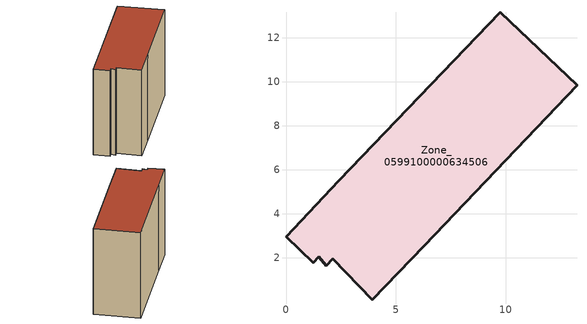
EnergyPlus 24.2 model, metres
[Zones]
Zone_0599100000634506
 floor ground (C_G): 13.24,9.84 6.29,2.54 3.92,0.1 2.13,1.95 1.83,1.64 1.49,2.05 1.24,1.78 0,2.96 2.41,5.5 9.74,13.16 z0
 wall outside (C_F): 6.29,2.54 13.24,9.84 9.74,13.16 2.41,5.5 0,2.96 1.24,1.78 1.49,2.05 1.83,1.64 2.13,1.95 3.92,0.1 6.29,2.54 z0:9.58
 roof outside (C_R): 1.83,1.64 2.13,1.95 3.92,0.1 6.29,2.54 13.24,9.84 9.74,13.16 2.41,5.5 0,2.96 1.24,1.78 1.49,2.05 z9.58
[BUILDING]
Pand.0599100000634506: North Axis=0; Terrain=City; Loads Convergence Tolerance Value=0.04; Temperature Convergence Tolerance Value=0.4; Solar Distribution=FullExterior; Maximum Number of Warmup Days=25; Minimum Number of Warmup Days=1
[Site:Location]
Rotterdam.The.Hague.AP_ZH_NLD Design_Conditions: Latitude=51.96; Longitude=4.45; Time Zone=1; Elevation=-4.5
[SITE:GROUNDTEMPERATURE:BUILDINGSURFACE]
18, 18, 18, 18, 18, 18, 18, 18, 18, 18, 18, 18
[MATERIAL] Thermal Absorptance=0.9; Solar Absorptance=0.7; Visible Absorptance=0.7
Name | Roughness | Thickness | Conductivity | Density | Specific Heat
G.TI.1946 | MediumSmooth | 0.15 | 1 | 540 | 1210
F.TI.1946 | Rough | 0.3 | 0.857143 | 1920 | 840
R.TI.1946 | MediumRough | 0.2 | 0.1 | 1500 | 1000
[CONSTRUCTION]
C_G: G.TI.1946
C_F: F.TI.1946
C_R: R.TI.1946
[ZONE]
Zone_0599100000634506: Type=1; Multiplier=1; Ceiling Height=Autocalculate; Volume=Autocalculate; Floor Area=autocalculate; Part of Total Floor Area=Yes
[ZONEINFILTRATION:DESIGNFLOWRATE]
Infil_Zone_0599100000634506: Zone or ZoneList or Space or SpaceList=Zone_0599100000634506; Schedule=AlwaysOn; Design Flow Rate Calculation Method=Flow/Area; Flow Rate per Floor Area=0.003; Constant Term Coefficient=1; Temperature Term Coefficient=0; Velocity Term Coefficient=0; Velocity Squared Term Coefficient=0
[HVACTEMPLATE:ZONE:IDEALLOADSAIRSYSTEM]
Zone_0599100000634506: Maximum Heating Supply Air Temperature=50; Minimum Cooling Supply Air Temperature=13; Maximum Heating Supply Air Humidity Ratio=0.0156; Minimum Cooling Supply Air Humidity Ratio=0.0077; Heating Limit=NoLimit; Cooling Limit=NoLimit; Dehumidification Control Type=ConstantSensibleHeatRatio; Cooling Sensible Heat Ratio=0.7; Dehumidification Setpoint=60; Humidification Control Type=None; Humidification Setpoint=30; Outdoor Air Method=None; Outdoor Air Flow Rate per Person=0.00944; Outdoor Air Flow Rate per Zone Floor Area=0; Outdoor Air Flow Rate per Zone=0; Demand Controlled Ventilation Type=None; Outdoor Air Economizer Type=NoEconomizer; Heat Recovery Type=None; Sensible Heat Recovery Effectiveness=0.7; Latent Heat Recovery Effectiveness=0.65
[ZONECONTROL:THERMOSTAT]
ThermostatControl_Zone_0599100000634506: Zone or ZoneList=Zone_0599100000634506; Control Type Schedule=DualSetpointControlType; Control 1=Thermostat_Zone_0599100000634506; Temperature Difference Between Cutout And Setpoint=0
[THERMOSTATSETPOINT:DUALSETPOINT]
Thermostat_Zone_0599100000634506: Heating Setpoint Temperature Schedule=HeatingSetpoint_Zone_0599100000634506; Cooling Setpoint Temperature Schedule=CoolingSetpoint_Zone_0599100000634506
[SCHEDULE:COMPACT]
HeatingSetpoint_Zone_0599100000634506: Through: 12/31, For: AllDays, Until: 24:00, 21
CoolingSetpoint_Zone_0599100000634506: Through: 12/31, For: AllDays, Until: 24:00, 24
DualSetpointControlType: Through: 12/31, For: AllDays, Until: 24:00, 4
AlwaysOn: Through: 12/31, For: AllDays, Until: 24:00, 1
